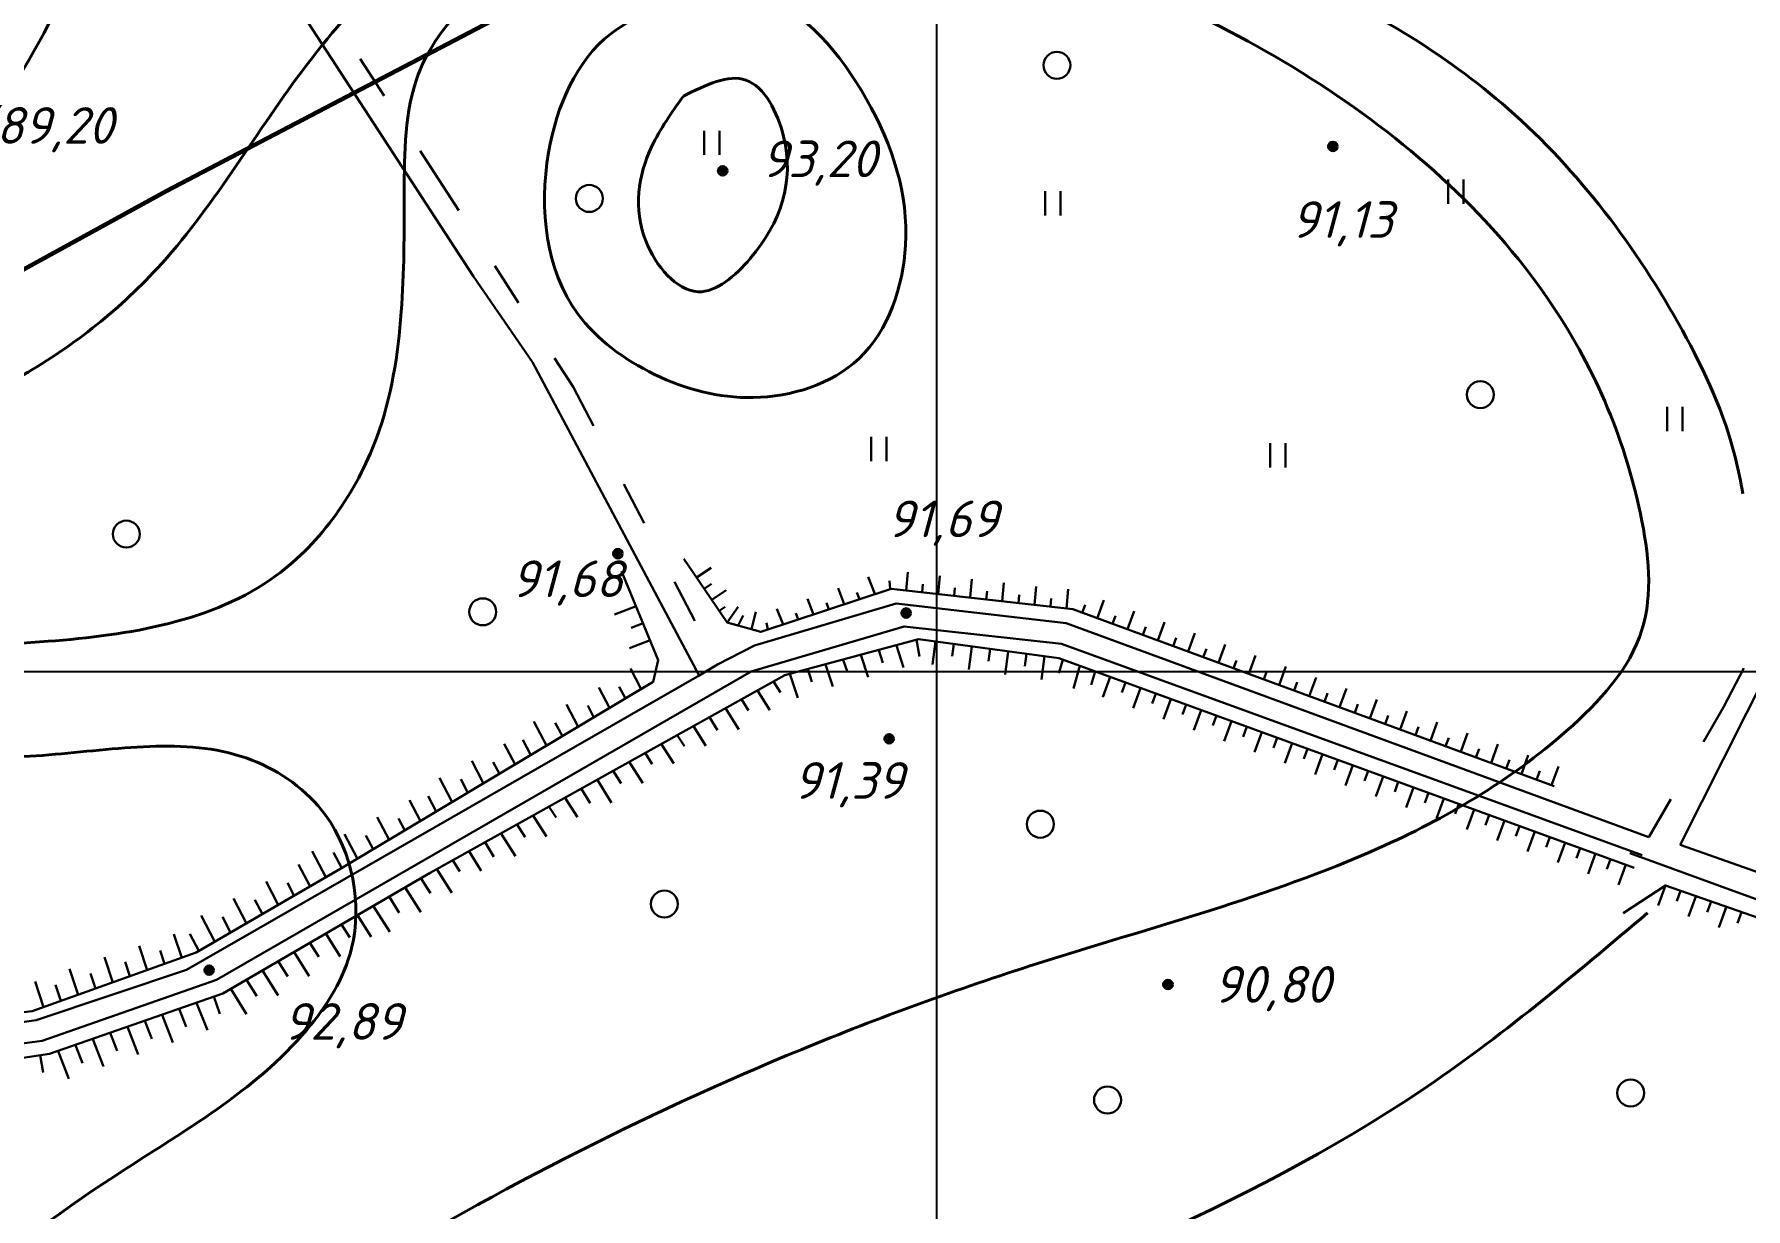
# Model space of a CAD drawing. Header units: millimetres. Extents: x 1555 to 5750, y -1109 to 1444.
# Drawn here: x 2698.7 to 2792.2, y -481.4 to -417.3 of the extents above; entities that cross this region are included whole.
import ezdxf

# ---------------------------------------------------------------- set-up
doc = ezdxf.new("R2010")
doc.units = ezdxf.units.MM
doc.linetypes.add('ACAD_ISO03W100', pattern=[30, 12, -18])

# ---------------------------------------------------------------- blocks, each defined once
blk = doc.blocks.new('A$C3C75097E')
at = {"lineweight": 40, "ltscale": 0.5}
blk.add_hatch(color=256, dxfattribs=at).paths.add_polyline_path([(-0.238, 0, 1), (0.238, 0, 1)])
blk.add_circle((0, 0), 0.238, dxfattribs=at)

msp = doc.modelspace()

# ---------------------------------------------------------------- linework, layer by layer
at = {"lineweight": 25, "ltscale": 0.5}
for p, q in [((2747.9856, -383.0593), (2747.9856, -966.9827)), ((2631.4629, -452.0476), (3147.9856, -452.0476))]:
    msp.add_line(p, q, dxfattribs=at)
at = {"lineweight": 30, "ltscale": 0.5}
for p, q in [((2735.3119, -422.522), (2735.3119, -423.8494)), ((2736.1521, -422.522), (2736.1521, -423.8494)), ((2753.9157, -425.8171), (2753.9157, -427.1446)), ((2754.7559, -425.8171), (2754.7559, -427.1446)), ((2775.9231, -425.1834), (2775.9231, -426.5109)), ((2776.7633, -425.1834), (2776.7633, -426.5109)), ((2787.8806, -437.6003), (2787.8806, -438.9278)), ((2788.7208, -437.6003), (2788.7208, -438.9278)), ((2744.4176, -439.2337), (2744.4176, -440.5611)), ((2745.2578, -439.2337), (2745.2578, -440.5611)), ((2766.2031, -439.5791), (2766.2031, -440.9066)), ((2767.0433, -439.5791), (2767.0433, -440.9066)), ((2735.6863, -446.3843), (2734.8955, -446.9224)), ((2735.7028, -447.2669), (2735.3112, -447.5334)), ((2744.2697, -446.8764), (2744.6246, -447.8187)), ((2745.4256, -447.0998), (2745.4563, -447.5279)), ((2746.42, -446.6228), (2746.3319, -447.626)), ((2747.2465, -447.2811), (2747.2075, -447.724)), ((2748.1713, -446.8189), (2748.0831, -447.822)), ((2748.9977, -447.4771), (2748.9588, -447.92)), ((2749.9225, -447.0149), (2749.8344, -448.018)), ((2751.6737, -447.211), (2751.5856, -448.2141)), ((2753.4249, -447.407), (2753.3368, -448.4101)), ((2736.5178, -447.6063), (2735.7269, -448.1444)), ((2740.9549, -448.083), (2741.2864, -448.9341)), ((2741.9872, -448.3081), (2742.1208, -448.6575)), ((2742.6187, -447.5077), (2742.9573, -448.3802)), ((2743.6509, -447.7328), (2743.7926, -448.1032)), ((2750.7489, -447.6732), (2750.71, -448.1161)), ((2752.5002, -447.8692), (2752.4612, -448.3121)), ((2754.2514, -448.0652), (2754.2124, -448.5081)), ((2755.1801, -447.5614), (2755.088, -448.6061)), ((2756.0998, -448.4056), (2755.9396, -448.8457)), ((2757.1271, -448.1587), (2756.7663, -449.1499)), ((2730.4072, -448.9428), (2731.5904, -448.484)), ((2736.4497, -448.5112), (2736.1263, -448.7313)), ((2737.1631, -448.5225), (2736.5617, -449.3712)), ((2737.166, -449.5422), (2737.4459, -448.9864)), ((2738.1348, -448.7878), (2737.8989, -449.731)), ((2739.2831, -448.6372), (2739.6147, -449.4883)), ((2740.3154, -448.8624), (2740.449, -449.2117)), ((2757.7554, -449.0076), (2757.5973, -449.4421)), ((2758.7827, -448.7608), (2758.4239, -449.7463)), ((2760.438, -449.3636), (2760.0772, -450.3548)), ((2731.3285, -449.6588), (2731.9731, -449.4096)), ((2738.7116, -449.3935), (2738.7772, -449.766)), ((2759.4107, -449.6104), (2759.2505, -450.0506)), ((2761.066, -450.2132), (2760.9038, -450.659)), ((2762.0933, -449.9664), (2761.7304, -450.9633)), ((2731.2349, -450.7683), (2732.3558, -450.3353)), ((2744.263, -452.3525), (2743.8676, -451.1465)), ((2745.0616, -451.5766), (2744.8358, -450.8878)), ((2746.1994, -451.8351), (2745.804, -450.6292)), ((2747.0681, -451.2315), (2746.8946, -450.3144)), ((2747.7686, -451.6684), (2747.9384, -450.4107)), ((2748.8404, -451.2103), (2748.93, -450.546)), ((2749.7517, -451.9389), (2749.9215, -450.6812)), ((2750.8234, -451.4808), (2750.913, -450.8165)), ((2751.7348, -452.2094), (2751.9046, -450.9517)), ((2752.8065, -451.7513), (2752.8961, -451.087)), ((2753.7178, -452.4799), (2753.8876, -451.2222)), ((2762.7213, -450.8161), (2762.5569, -451.2675)), ((2763.7486, -450.5692), (2763.3836, -451.5718)), ((2765.404, -451.172), (2765.0368, -452.1803)), ((2731.2818, -451.8905), (2731.8712, -453.0145)), ((2741.1887, -452.6113), (2740.9628, -451.9225)), ((2742.3265, -452.8698), (2741.9311, -451.6638)), ((2743.1252, -452.0939), (2742.8993, -451.4052)), ((2754.6714, -452.138), (2754.8831, -451.4047)), ((2755.4742, -452.9847), (2755.8207, -451.7462)), ((2756.4366, -452.7808), (2756.6483, -452.0476)), ((2764.3663, -451.4473), (2764.2103, -451.876)), ((2766.032, -452.0217), (2765.8634, -452.4845)), ((2767.0593, -451.7748), (2766.69, -452.7888)), ((2729.5613, -452.919), (2730.1508, -454.0429)), ((2730.6743, -452.8867), (2731.011, -453.5287)), ((2738.8987, -454.1528), (2738.2215, -453.0794)), ((2739.4844, -453.2059), (2739.0977, -452.5928)), ((2740.4248, -453.4933), (2739.9946, -452.1812)), ((2757.0767, -453.4455), (2757.476, -452.349)), ((2758.104, -453.1987), (2758.3036, -452.6504)), ((2758.732, -454.0483), (2759.1313, -452.9518)), ((2758.9316, -453.5001), (2759.1313, -452.9518)), ((2767.6873, -452.6245), (2767.5167, -453.093)), ((2768.7146, -452.3776), (2768.3433, -453.3972)), ((2770.3699, -452.9804), (2769.9965, -454.0057)), ((2727.789, -453.8484), (2728.4303, -455.0713)), ((2728.9539, -453.9152), (2729.2905, -454.5571)), ((2737.7321, -454.1791), (2737.3454, -453.5661)), ((2759.7593, -453.8015), (2759.959, -453.2532)), ((2760.3873, -454.6511), (2760.7866, -453.5546)), ((2760.587, -454.1029), (2760.7866, -453.5546)), ((2761.4146, -454.4043), (2761.6143, -453.856)), ((2769.3426, -453.2273), (2769.1699, -453.7015)), ((2770.9979, -453.8301), (2770.8232, -454.31)), ((2772.0252, -453.5833), (2771.6498, -454.6142)), ((2726.0166, -454.7779), (2726.7099, -456.0997)), ((2727.1815, -454.8446), (2727.5701, -455.5855)), ((2736.0395, -455.2469), (2735.5932, -454.5393)), ((2737.206, -455.2206), (2736.4693, -454.0527)), ((2762.0426, -455.2539), (2762.4419, -454.1574)), ((2762.2423, -454.7057), (2762.4419, -454.1574)), ((2763.0699, -455.0071), (2763.2696, -454.4588)), ((2763.6979, -455.8568), (2764.0973, -454.7602)), ((2763.8976, -455.3085), (2764.0973, -454.7602)), ((2772.6429, -454.4613), (2772.4764, -454.9185)), ((2773.6702, -454.2145), (2773.303, -455.2227)), ((2773.4705, -454.7628), (2773.303, -455.2227)), ((2775.3255, -454.8173), (2774.9563, -455.8312)), ((2725.4092, -455.7741), (2725.8497, -456.614)), ((2734.2319, -456.1324), (2733.8452, -455.5193)), ((2735.3984, -456.1061), (2734.7213, -455.0327)), ((2764.7253, -455.6099), (2764.9249, -455.0616)), ((2765.3533, -456.4596), (2765.7526, -455.363)), ((2765.5529, -455.9113), (2765.7526, -455.363)), ((2766.3806, -456.2127), (2766.5802, -455.6645)), ((2774.2982, -455.0642), (2774.1296, -455.527)), ((2775.1259, -455.3656), (2774.9563, -455.8312)), ((2775.9535, -455.667), (2775.7829, -456.1355)), ((2776.9808, -455.4201), (2776.6095, -456.4397)), ((2724.4, -456.0042), (2724.9894, -457.1282)), ((2732.4797, -457.1056), (2732.0929, -456.4926)), ((2733.6462, -457.0793), (2732.9691, -456.006)), ((2767.0086, -457.0624), (2767.4079, -455.9659)), ((2767.2082, -456.5141), (2767.4079, -455.9659)), ((2768.0359, -456.8155), (2768.2355, -456.2673)), ((2768.6639, -457.6652), (2769.0632, -456.5687)), ((2768.8635, -457.1169), (2769.0632, -456.5687)), ((2776.7812, -455.9684), (2776.6095, -456.4397)), ((2777.6088, -456.2698), (2777.4361, -456.744)), ((2778.6361, -456.0229), (2778.2628, -457.0482)), ((2778.4365, -456.5712), (2778.2628, -457.0482)), ((2780.2915, -456.6257), (2779.916, -457.6567)), ((2722.6277, -456.9337), (2723.269, -458.1566)), ((2723.7926, -457.0005), (2724.1292, -457.6424)), ((2730.787, -458.1734), (2730.3407, -457.4658)), ((2731.9536, -458.1471), (2731.2168, -456.9792)), ((2769.6912, -457.4183), (2769.8909, -456.8701)), ((2770.3192, -458.268), (2770.7185, -457.1715)), ((2770.5189, -457.7197), (2770.7185, -457.1715)), ((2771.3465, -458.0211), (2771.5462, -457.4729)), ((2771.9745, -458.8708), (2772.3738, -457.7743)), ((2772.1742, -458.3225), (2772.3738, -457.7743)), ((2779.2641, -456.8726), (2779.0894, -457.3525)), ((2780.0918, -457.174), (2779.916, -457.6567)), ((2780.9195, -457.4754), (2780.7426, -457.961)), ((2781.9468, -457.2285), (2781.5693, -458.2652)), ((2720.8553, -457.8632), (2721.5485, -459.185)), ((2722.0202, -457.9299), (2722.4088, -458.6708)), ((2729.0944, -459.2411), (2728.5884, -458.4391)), ((2730.2609, -459.2149), (2729.4646, -457.9524)), ((2773.0018, -458.624), (2773.2015, -458.0757)), ((2773.6298, -459.4736), (2774.0292, -458.3771)), ((2773.8295, -458.9254), (2774.0292, -458.3771)), ((2774.6572, -459.2268), (2774.8568, -458.6785)), ((2719.2294, -459.0718), (2719.8281, -460.2135)), ((2720.2479, -458.8594), (2720.6883, -459.6993)), ((2727.2229, -460.0254), (2726.8362, -459.4123)), ((2728.3894, -459.9991), (2727.7123, -458.9257)), ((2775.2852, -460.0764), (2775.6845, -458.9799)), ((2775.4848, -459.5282), (2775.6845, -458.9799)), ((2776.3125, -459.8296), (2776.5121, -459.2813)), ((2776.9405, -460.6792), (2777.3398, -459.5827)), ((2777.1401, -460.131), (2777.3398, -459.5827)), ((2717.4571, -460.0013), (2718.1077, -461.2419)), ((2718.622, -460.068), (2718.9679, -460.7277)), ((2725.5303, -461.0931), (2725.0839, -460.3855)), ((2726.6968, -461.0668), (2725.9601, -459.8989)), ((2777.9678, -460.4324), (2778.1674, -459.8841)), ((2778.5958, -461.2821), (2778.9951, -460.1855)), ((2778.7954, -460.7338), (2778.9951, -460.1855)), ((2779.6231, -461.0352), (2779.8228, -460.4869)), ((2715.6847, -460.9308), (2716.3872, -462.2703)), ((2716.8496, -460.9975), (2717.2474, -461.7561)), ((2723.8376, -462.1609), (2723.3317, -461.3588)), ((2725.0042, -462.1346), (2724.2078, -460.8722)), ((2780.2511, -461.8849), (2780.6504, -460.7883)), ((2780.4508, -461.3366), (2780.6504, -460.7883)), ((2781.2784, -461.638), (2781.4781, -461.0897)), ((2781.9064, -462.4877), (2782.3057, -461.3912)), ((2782.1061, -461.9394), (2782.3057, -461.3912)), ((2713.9124, -461.8602), (2714.6603, -463.2864)), ((2715.0773, -461.927), (2715.5264, -462.7834)), ((2721.9768, -462.962), (2721.5794, -462.332)), ((2723.1433, -462.9357), (2722.4555, -461.8454)), ((2782.9337, -462.2408), (2783.1334, -461.6926)), ((2783.5617, -463.0905), (2783.9611, -461.994)), ((2783.7614, -462.5422), (2783.9611, -461.994)), ((2784.5891, -462.8436), (2784.7887, -462.2954)), ((2713.1665, -462.5925), (2713.7973, -463.7953)), ((2720.3632, -464.1551), (2719.8454, -463.3341)), ((2721.5298, -464.1288), (2720.7147, -462.8368)), ((2785.2171, -463.6933), (2785.6164, -462.5968)), ((2785.4167, -463.145), (2785.6164, -462.5968)), ((2711.3942, -463.522), (2712.0619, -464.7952)), ((2712.5591, -463.5887), (2712.928, -464.2923)), ((2719.8371, -465.1965), (2718.9804, -463.8384)), ((2787.3795, -464.8279), (2787.7788, -463.7314)), ((2787.5791, -464.2796), (2787.7788, -463.7314)), ((2788.4068, -464.581), (2788.6064, -464.0328)), ((2709.6218, -464.4514), (2710.3297, -465.8012)), ((2710.7867, -464.5182), (2711.1958, -465.2982)), ((2718.1445, -466.2643), (2717.2504, -464.847)), ((2718.6706, -465.2228), (2718.1154, -464.3427)), ((2789.0348, -465.4307), (2789.4341, -464.3342)), ((2789.2344, -464.8824), (2789.4341, -464.3342)), ((2790.0621, -465.1838), (2790.2738, -464.6024)), ((2790.6901, -466.0335), (2791.0894, -464.937)), ((2790.8898, -465.4852), (2791.1055, -464.8928)), ((2791.7174, -465.7867), (2791.9372, -465.1831)), ((2707.8495, -465.3809), (2708.5974, -466.8071)), ((2709.0144, -465.4477), (2709.4635, -466.3041)), ((2715.9705, -466.5689), (2715.5205, -465.8556)), ((2717.137, -466.5426), (2716.3855, -465.3513)), ((2704.4678, -467.0204), (2704.9103, -468.3538)), ((2706.3672, -466.3901), (2706.7949, -467.6791)), ((2707.2421, -466.3771), (2707.7313, -467.31)), ((2714.2779, -467.6367), (2713.7905, -466.8641)), ((2715.4444, -467.6104), (2714.6555, -466.3598)), ((2702.5684, -467.6507), (2703.0258, -469.0292)), ((2703.7071, -467.9051), (2703.9679, -468.6912)), ((2705.6065, -467.2748), (2705.8526, -468.0165)), ((2712.5852, -468.7044), (2712.0605, -467.8727)), ((2713.7517, -468.6782), (2712.9255, -467.3684)), ((2698.7891, -468.9704), (2699.2562, -470.3781)), ((2700.6689, -468.2809), (2701.1409, -469.7033)), ((2701.8077, -468.5354), (2702.0833, -469.366)), ((2710.8926, -469.7722), (2710.3306, -468.8813)), ((2712.0591, -469.7459), (2711.1956, -468.377)), ((2699.9082, -469.1657), (2700.1986, -470.0407)), ((2708.8708, -470.7339), (2708.5513, -469.8039)), ((2710.3291, -470.7545), (2709.4656, -469.3856)), ((2706.303, -472.3034), (2705.7158, -470.7951)), ((2707.0431, -471.4463), (2706.6609, -470.4647)), ((2708.1933, -471.6425), (2707.6061, -470.1343)), ((2703.2625, -472.768), (2702.8803, -471.7864)), ((2704.4127, -472.9642), (2703.8255, -471.456)), ((2705.1528, -472.1072), (2704.7706, -471.1255)), ((2701.3722, -473.4288), (2700.99, -472.4472)), ((2702.5224, -473.6251), (2701.9352, -472.1168)), ((2699.2205, -473.9434), (2699.0673, -473.0007)), ((2700.632, -474.2859), (2700.0448, -472.7776))]:
    msp.add_line(p, q, dxfattribs=at)
at = {"color": 1, "lineweight": 60, "ltscale": 0.5}
msp.add_lwpolyline([(2631.4629, -495.5173), (2652.0075, -463.3447), (2660.709, -450.6442), (2705.9596, -425.8111), (2764.5727, -395.1126), (2876.349, -396.4649), (2997.1052, -397.3814), (3111.7897, -460.1617), (3113.6165, -581.9111), (3103.1717, -666.0911)], dxfattribs=at)
at = {"linetype": 'ACAD_ISO03W100', "lineweight": 30, "ltscale": 0.2}
for points in [[(2706.7303, -403.5047), (2720.613, -424.8681), (2728.1586, -436.506), (2736.042, -451.6733)], [(2786.876, -461.0977), (2790.9581, -453.9979), (2797.7565, -440.8603), (2799.3704, -439.081), (2802.5188, -437.7948), (2807.6432, -436.8989), (2812.2621, -436.164), (2820.9822, -436.2349), (2831.4272, -437.2108), (2849.9044, -439.8112), (2864.9243, -440.1795), (2872.789, -439.4556), (2886.3448, -434.6975), (2894.2727, -432.6332), (2901.7758, -431.9809), (2910.5184, -428.5898), (2917.2483, -424.0764), (2921.946, -419.3088), (2924.7289, -415.1549)]]:
    msp.add_lwpolyline(points, dxfattribs=at)
at = {"lineweight": 30, "ltscale": 0.5}
for points in [[(2705.6523, -404.2498), (2722.7196, -430.4758), (2725.9326, -435.1598), (2735.03, -452.2749)], [(2797.2813, -444.2337), (2790.9311, -456.8478), (2788.5838, -461.5106)], [(2734.203, -445.9047), (2736.5617, -449.3712), (2738.3996, -449.8911), (2745.5098, -447.5339), (2755.4302, -448.6445), (2781.7046, -458.3151)], [(2632.1382, -476.6716), (2656.6328, -474.4864), (2685.8755, -472.0776), (2698.6248, -470.6041), (2707.5793, -467.3983), (2715.6134, -462.7329), (2732.5251, -452.6236), (2732.8055, -451.4231), (2730.8036, -446.5805)], [(2632.1881, -477.3186), (2654.1303, -475.0833), (2669.7501, -474.0054), (2687.5554, -472.6925), (2698.848, -471.0801), (2707.0547, -468.3457), (2735.03, -452.2749), (2736.042, -451.6733), (2738.0615, -450.6347), (2745.7882, -448.3335), (2755.0721, -449.4174), (2786.876, -461.0977)], [(2632.1426, -478.4522), (2658.5941, -475.8461), (2667.5275, -475.2517), (2687.6943, -473.7486), (2699.166, -472.2099), (2708.6842, -468.878), (2737.8672, -452.0476), (2746.2311, -449.5932), (2754.8117, -450.5422), (2786.5128, -462.0866)], [(2786.0764, -462.7643), (2754.678, -451.3301), (2747.0082, -450.2838), (2739.7204, -452.2474), (2720.3492, -463.0404), (2709.0385, -469.6345), (2699.5746, -472.9233), (2689.4824, -474.4617), (2688.9265, -475.7872), (2689.0415, -478.3566)], [(2788.5838, -461.5106), (2816.4357, -471.3464), (2829.1888, -480.0619), (2840.7277, -491.6351)], [(2839.1936, -492.4068), (2827.8614, -480.961), (2815.7554, -472.862), (2785.8448, -461.9695)], [(2700.0488, -534.9933), (2702.3654, -536.6197), (2703.551, -536.6197), (2708.3216, -533.6978), (2721.9171, -525.4565), (2745.5582, -512.3351), (2757.1436, -505.9049), (2774.8709, -495.0771), (2799.5397, -479.0824), (2808.9287, -472.8952), (2809.235, -471.9769), (2808.5915, -470.9974), (2787.7788, -463.7314), (2785.4803, -465.2485)]]:
    msp.add_lwpolyline(points, dxfattribs=at)
for centre in [(2754.5641, -418.9501), (2729.0385, -426.2228), (2777.6802, -436.9347), (2703.7663, -444.5488), (2723.2251, -448.7933), (2753.6603, -460.3868), (2733.1387, -464.7466), (2785.8841, -475.0614), (2757.3284, -475.4484)]:
    msp.add_circle(centre, 0.7364, dxfattribs=at)
at = {"color": 26, "lineweight": 40, "ltscale": 0.5}
for points in [[(2632.6716, -397.8672), (2653.9321, -418.1172), (2667.9523, -428.2804), (2675.5014, -431.2063), (2685.7468, -429.3586), (2692.9107, -425.5087), (2702.5479, -410.4699), (2705.6523, -404.2498)], [(2648.9026, -414.8737), (2661.6339, -431.0749), (2671.0767, -437.4524), (2684.2631, -440.0035), (2697.8751, -436.0069), (2705.4463, -430.0547), (2713.3511, -419.2829), (2723.7746, -409.9747), (2732.4521, -407.7004), (2750.8505, -408.8128), (2767.2978, -413.918), (2779.1952, -421.3316), (2788.7085, -433.4388), (2791.604, -440.4078), (2792.0141, -442.3569)], [(2732.3616, -415.9595), (2738.4593, -415.3265), (2744.1607, -420.7879), (2746.2991, -428.7823), (2743.7648, -434.9559), (2737.9842, -437.093), (2732.5994, -435.8267), (2728.4023, -432.5024), (2726.8183, -423.7164), (2730.2237, -417.2262), (2732.5202, -415.8804)], [(2631.4629, -560.6693), (2643.5981, -547.3066), (2653.2935, -530.7814), (2658.4982, -522.7231), (2684.9144, -494.2237), (2703.1884, -479.5596), (2713.6144, -471.614), (2716.0616, -467.1551), (2714.6405, -459.8947), (2710.6176, -456.8874), (2699.8844, -456.5726), (2678.2662, -454.5679), (2668.86, -451.1537), (2662.1766, -447.2939), (2651.7902, -438.5722), (2644.6664, -429.3944), (2640.7795, -425.0144), (2634.7968, -419.5067), (2631.4629, -417.7759)], [(2734.183, -420.6296), (2737.5883, -419.7588), (2739.647, -422.8459), (2737.8256, -429.4945), (2734.9747, -431.315), (2732.1243, -428.5448), (2732.4409, -423.3997), (2734.183, -420.6296)], [(2631.4629, -588.085), (2641.9946, -578.203), (2657.31, -560.3517), (2673.752, -541.6283), (2716.7095, -504.7878), (2742.8566, -490.4368), (2774.407, -474.9614), (2786.8104, -465.2336)], [(2631.4629, -656.5471), (2647.9856, -652.0476), (2665.9655, -639.8088), (2685.6073, -622.914), (2704.2425, -608.1777), (2723.9239, -591.2066), (2732.8901, -584.7876), (2739.8246, -582.7151), (2749.173, -584.4821), (2754.8837, -589.5106), (2757.6499, -593.4815), (2758.6125, -609.4548), (2755.4591, -620.8165), (2781.3268, -614.3525), (2786.1772, -594.8533), (2783.6947, -578.2537), (2791.467, -555.0375), (2821.6081, -532.4762), (2847.9856, -511.4126), (2868.3066, -503.4059), (2895.9178, -498.295), (2925.7844, -495.2019), (2940.1021, -489.9539), (2952.3078, -482.7676), (2966.9377, -474.2444), (2977.0921, -473.1862), (2989.2234, -476.02), (2995.8824, -476.8765), (3003.2798, -473.8911)], [(3007.0286, -488.3649), (2989.8258, -480.8617), (2975.2296, -479.8196), (2958.0268, -485.4469), (2944.7861, -494.409), (2933.5258, -500.1405), (2898.5485, -505.9085), (2874.5423, -510.6153), (2852.6594, -519.3826), (2827.9172, -538.158), (2805.7954, -556.1959), (2794.6237, -568.632), (2798.4156, -585.111), (2809.9563, -600.2713), (2813.1762, -607.3278), (2811.3059, -615.6996), (2803.4182, -622.3643), (2794.9614, -624.2339), (2784.3901, -623.8276), (2768.1683, -625.131), (2747.9856, -626.3973), (2738.9208, -612.4709), (2727.6365, -608.4427), (2721.5192, -611.2908), (2705.713, -625.5604), (2685.4199, -642.786), (2667.8534, -654.3165), (2647.9856, -665.3293), (2631.4629, -671.7382)]]:
    msp.add_spline(points, degree=3, dxfattribs=at)
msp.add_open_spline([(2665.691, -443.1392), (2667.1095, -444.2035), (2672.8495, -447.8908), (2684.7167, -450.5829), (2698.7311, -450.8735), (2711.7687, -448.834), (2717.7659, -440.1778), (2718.9388, -432.5844), (2718.9355, -425.9698), (2718.9585, -418.2888), (2725.9553, -411.8782), (2737.7661, -410.7809), (2752.5226, -411.6883), (2768.7919, -418.7902), (2781.3813, -429.7822), (2786.378, -441.1016), (2787.3772, -450.245), (2781.2255, -456.9133), (2770.1291, -463.3388), (2755.2879, -467.1502), (2735.9164, -474.1989), (2711.8845, -486.5701), (2686.2451, -506.1841), (2668.0371, -527.7982), (2656.4801, -549.1149), (2644.5268, -564.4759), (2634.8373, -574.3961), (2631.4629, -577.8509)], degree=3, knots=[37.065051, 37.065051, 37.065051, 37.065051, 42.3929106, 57.6243911, 72.2934263, 85.2493309, 94.5372046, 101.5608343, 108.0654482, 114.5723931, 123.7553701, 133.0827002, 149.6021161, 167.6906205, 185.4196167, 198.1447948, 204.4788293, 211.3564345, 223.4684364, 243.1135335, 256.8055867, 285.3577805, 323.8012761, 352.9192997, 369.3160146, 396.43339, 410.9233401, 410.9233401, 410.9233401, 410.9233401], dxfattribs=at)

# ---------------------------------------------------------------- block references
at = {"lineweight": 30, "ltscale": 0.5}
for p in [(2769.6319, -423.3807), (2736.3214, -424.7146), (2730.6041, -445.6164), (2746.3334, -448.8573), (2745.4052, -455.724), (2708.2888, -468.3572), (2760.628, -469.1364)]:
    msp.add_blockref('A$C3C75097E', p, dxfattribs=at)

# ---------------------------------------------------------------- texts
at = {"lineweight": 30, "char_height": 2.5, "width": 5.857931, "attachment_point": 1}
for s, insert in [('{\\fISOCPEUR|b0|i1|c204|p34;\\H0.8x;89,20}', (2696.6547, -421.2357)), ('{\\fISOCPEUR|b0|i1|c204|p34;\\H0.8x;93,20}', (2738.4256, -423.0571)), ('{\\fISOCPEUR|b0|i1|c204|p34;\\H0.8x;91,69}', (2745.2879, -442.7139)), ('{\\fISOCPEUR|b0|i1|c204|p34;\\H0.8x;91,68}', (2724.7709, -445.9861)), ('{\\fISOCPEUR|b0|i1|c204|p34;\\H0.8x;91,39}', (2740.1734, -456.9983)), ('{\\fISOCPEUR|b0|i1|c204|p34;\\H0.8x;90,80}', (2763.1043, -468.1338)), ('{\\fISOCPEUR|b0|i1|c204|p34;\\H0.8x;92,89}', (2712.3307, -470.1559))]:
    msp.add_mtext(s, dxfattribs=dict(at, insert=insert))
at = {"lineweight": 30, "ltscale": 0.5, "insert": (2767.3423, -426.3736), "char_height": 2.5, "width": 5.857931, "attachment_point": 1}
msp.add_mtext('{\\fISOCPEUR|b0|i1|c204|p34;\\H0.8x;91,13}', dxfattribs=at)

doc.saveas('drawing.dxf')
